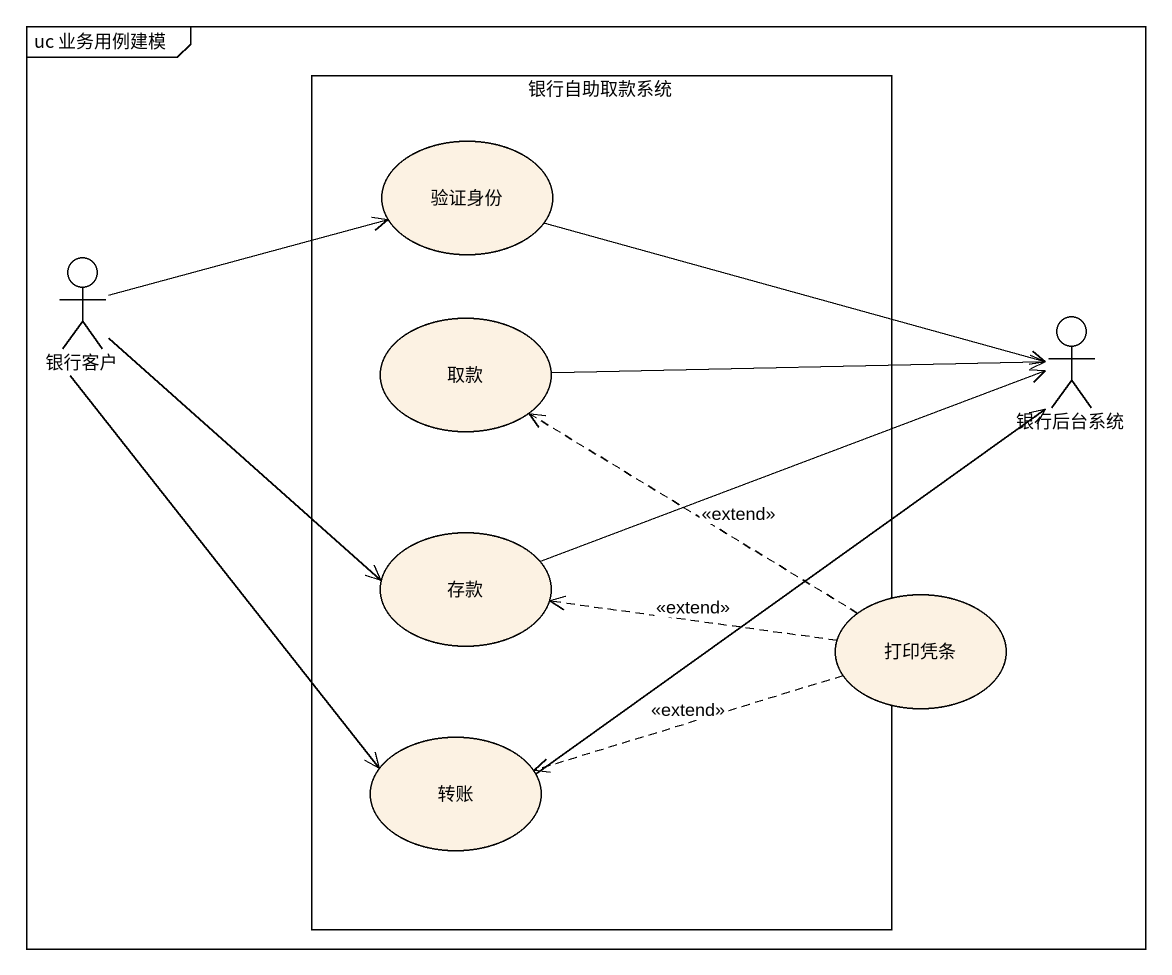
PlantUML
@startuml
mainframe uc 业务用例建模
rectangle 银行自助取款系统 {
  usecase 验证身份
  usecase 取款
  usecase 存款
  usecase 转账
}
actor 银行客户
actor 银行后台系统
usecase 打印凭条
验证身份 -right-> 银行后台系统
银行客户 -right-> 验证身份
银行客户 --> 存款
银行客户 --> 转账
取款 -right-> 银行后台系统
存款 -right-> 银行后台系统
打印凭条 .up.> 取款 : <<extend>>
打印凭条 .left.> 存款 : <<extend>>
打印凭条 .left.> 转账 : <<extend>>
转账 -up-> 银行后台系统
@enduml
